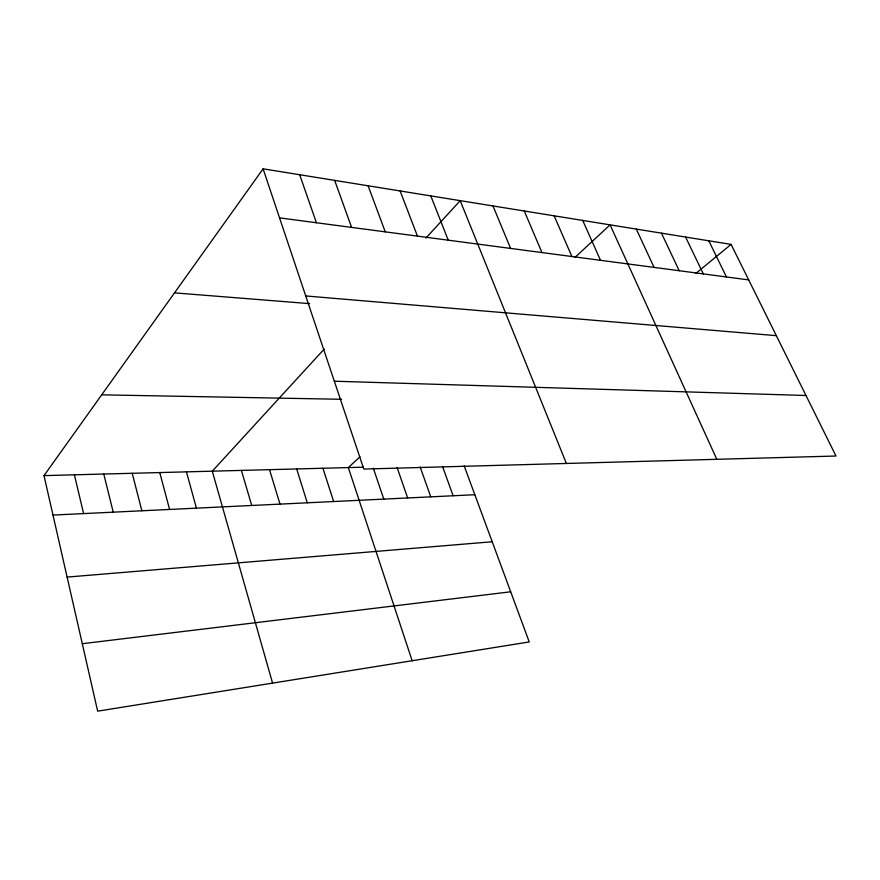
<?xml version="1.0" encoding="UTF-8"?>
<svg xmlns="http://www.w3.org/2000/svg" width="880" height="880" viewBox="0 0 880 880"><rect width="100%" height="100%" fill="white"/><g stroke="black" fill="none" stroke-linecap="round" stroke-linejoin="round"><path stroke-width="1.32" d="M464.156 465.806L529.232 641.949L97.658 711.172L44 475.618L263.098 168.828L731.093 244.398L836 456.016L363.803 469.062L263.098 168.828M324.214 349.052L212.289 471.185L272.569 683.111M425.887 238.106L460.207 200.662L566.39 463.463M359.931 456.83L348.326 467.588L412.148 660.726M575.047 257.356L610.093 224.862L716.804 459.305M695.97 273.317L731.093 244.398M82.291 643.709L510.697 591.789M67.122 577.093L492.217 541.761M52.987 515.075L474.837 494.714M44 475.618L363.341 467.192M101.695 394.834L341.572 399.289M334.334 381.216L806.003 395.494M174.515 292.864L309.661 303.633M305.734 295.955L776.336 335.665M279.543 217.877L748.693 279.906M708.796 240.801L726.451 276.958M685.608 237.05L703.307 273.9M661.463 233.156L679.206 270.721M636.317 229.097L654.082 267.399M582.736 220.44L600.512 260.315M554.147 215.831L571.901 256.531M524.26 211.002L541.97 252.571M492.976 205.953L510.62 248.424M430.793 195.91L448.228 240.174M400.125 190.96L417.428 236.104M368.115 185.79L385.253 231.847M442.508 466.4L453.134 495.759M334.664 180.389L351.615 227.403M420.156 466.95L430.76 496.837M299.695 174.746L316.415 222.75M397.122 467.588L407.649 497.959M373.329 468.226L383.79 499.103M322.938 468.259L333.652 501.523M296.692 468.952L307.285 502.799M269.533 469.667L279.994 504.119M241.406 470.415L251.735 505.483M186.428 471.856L196.438 508.156M159.753 472.56L169.598 509.443M132.22 473.286L141.867 510.785M103.774 474.045L113.234 512.171M74.382 474.815L83.622 513.601"/></g></svg>
